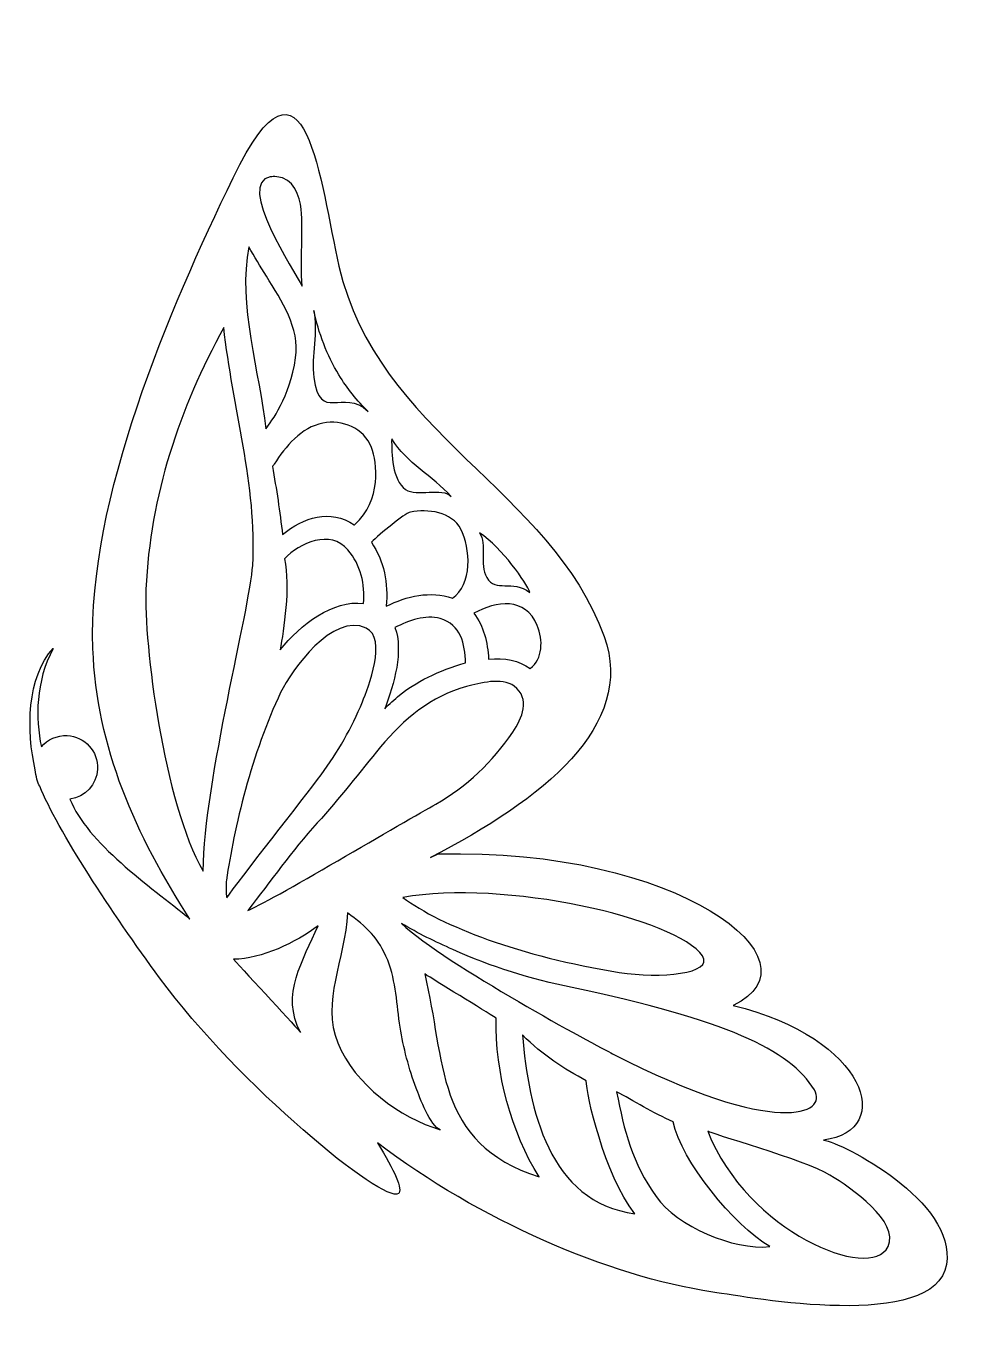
# Model space of a CAD drawing. Header units: centimetres. Extents: x -8.1 to 8.2, y -10.9 to 12.
import ezdxf

# ---------------------------------------------------------------- set-up
doc = ezdxf.new("R2010")
doc.units = ezdxf.units.CM
doc.header["$MEASUREMENT"] = 0
doc.layers.add('Layer 1', color=7, linetype='Continuous')

msp = doc.modelspace()

# ---------------------------------------------------------------- linework, layer by layer
at = {"layer": 'Layer 1'}
for points, knots in [([(-7.96576, -1.04865), (-7.95174, -1.15597), (-7.92644, -1.28217), (-7.88715, -1.33625), (-7.88715, -1.33625), (-7.57666, -2.10651), (-6.61599, -3.57063), (-5.78027, -4.70688), (-5.78027, -4.70688), (-4.39502, -6.59175), (-1.84073, -8.68706), (-1.58324, -8.4977), (-1.58324, -8.4977), (-1.49717, -8.43412), (-1.65018, -8.09315), (-1.9544, -7.60666), (-1.9544, -7.60666), (-0.15211, -8.96813), (2.07859, -9.9483), (3.94438, -10.22921), (3.94438, -10.22921), (4.59965, -10.32814), (7.85037, -10.92893), (8.04651, -9.74238), (8.04651, -9.74238), (8.23021, -8.63063), (6.20527, -7.59777), (5.88685, -7.55822), (5.88685, -7.55822), (7.16421, -7.39164), (6.65565, -5.76773), (4.2962, -5.1902), (4.2962, -5.1902), (5.92889, -4.42629), (3.32372, -2.40956), (-0.88463, -2.52923), (-0.88463, -2.52923), (-0.88463, -2.52923), (-1.02129, -2.59202), (-1.02129, -2.59202), (-1.02129, -2.59202), (0.94946, -1.57634), (2.5948, -0.27522), (2.03078, 1.29188), (2.03078, 1.29188), (1.10111, 3.87678), (-1.94966, 4.86047), (-2.62866, 7.80246), (-2.62866, 7.80246), (-2.96095, 9.24457), (-3.20468, 12.02235), (-4.49008, 9.3557), (-4.49008, 9.3557), (-5.61072, 7.03062), (-7.04905, 3.69896), (-6.95269, 1.08326), (-6.95269, 1.08326), (-6.88932, -0.65108), (-6.20096, -2.20739), (-5.24679, -3.67204), (-5.24679, -3.67204), (-5.97283, -3.07863), (-7.04887, -2.33809), (-7.357, -1.5645), (-7.357, -1.5645), (-7.09355, -1.52899), (-6.88522, -1.31092), (-6.87141, -1.03578), (-6.87141, -1.03578), (-6.85654, -0.72646), (-7.09472, -0.46317), (-7.40455, -0.4479), (-7.40455, -0.4479), (-7.58563, -0.43906), (-7.74851, -0.5178), (-7.85836, -0.6457), (-7.85836, -0.6457), (-7.96298, -0.13701), (-7.96438, 0.49291), (-7.65106, 1.08261), (-7.65106, 1.08261), (-8.11083, 0.59936), (-8.12644, -0.37957), (-7.96576, -1.04865), (-7.96576, -1.04865), (-7.96576, -1.04865), (-7.96576, -1.04865), (-7.96576, -1.04865)], [0, 0, 0, 0, 0.04347826, 0.04347826, 0.04347826, 0.04347826, 0.08695652, 0.08695652, 0.08695652, 0.08695652, 0.13043478, 0.13043478, 0.13043478, 0.13043478, 0.17391304, 0.17391304, 0.17391304, 0.17391304, 0.2173913, 0.2173913, 0.2173913, 0.2173913, 0.26086957, 0.26086957, 0.26086957, 0.26086957, 0.30434783, 0.30434783, 0.30434783, 0.30434783, 0.34782609, 0.34782609, 0.34782609, 0.34782609, 0.39130435, 0.39130435, 0.39130435, 0.39130435, 0.43478261, 0.43478261, 0.43478261, 0.43478261, 0.47826087, 0.47826087, 0.47826087, 0.47826087, 0.52173913, 0.52173913, 0.52173913, 0.52173913, 0.56521739, 0.56521739, 0.56521739, 0.56521739, 0.60869565, 0.60869565, 0.60869565, 0.60869565, 0.65217391, 0.65217391, 0.65217391, 0.65217391, 0.69565217, 0.69565217, 0.69565217, 0.69565217, 0.73913043, 0.73913043, 0.73913043, 0.73913043, 0.7826087, 0.7826087, 0.7826087, 0.7826087, 0.82608696, 0.82608696, 0.82608696, 0.82608696, 0.86956522, 0.86956522, 0.86956522, 0.86956522, 0.91304348, 0.91304348, 0.91304348, 0.91304348, 1, 1, 1, 1]), ([(-3.27623, 7.45405), (-3.4067, 7.70268), (-4.44085, 9.26952), (-3.83659, 9.37196), (-3.83659, 9.37196), (-3.80354, 9.37733), (-3.76507, 9.37873), (-3.72229, 9.3758), (-3.72229, 9.3758), (-3.4268, 9.35461), (-3.31467, 9.03988), (-3.29274, 8.80202), (-3.29274, 8.80202), (-3.25543, 8.3928), (-3.31039, 7.93824), (-3.27623, 7.45405), (-3.27623, 7.45405), (-3.27623, 7.45405), (-3.27623, 7.45405), (-3.27623, 7.45405)], [0, 0, 0, 0, 0.16666667, 0.16666667, 0.16666667, 0.16666667, 0.33333333, 0.33333333, 0.33333333, 0.33333333, 0.5, 0.5, 0.5, 0.5, 0.66666667, 0.66666667, 0.66666667, 0.66666667, 1, 1, 1, 1]), ([(-4.21206, 8.1416), (-4.11559, 7.97264), (-4.01219, 7.80309), (-3.90424, 7.62754), (-3.90424, 7.62754), (-3.63325, 7.18579), (-3.31448, 6.71893), (-3.39063, 6.1931), (-3.39063, 6.1931), (-3.49363, 5.48706), (-3.81772, 5.07232), (-3.91284, 4.94599), (-3.91284, 4.94599), (-4.01799, 5.90447), (-4.41695, 7.14999), (-4.21206, 8.1416), (-4.21206, 8.1416), (-4.21206, 8.1416), (-4.21206, 8.1416), (-4.21206, 8.1416)], [0, 0, 0, 0, 0.16666667, 0.16666667, 0.16666667, 0.16666667, 0.33333333, 0.33333333, 0.33333333, 0.33333333, 0.5, 0.5, 0.5, 0.5, 0.66666667, 0.66666667, 0.66666667, 0.66666667, 1, 1, 1, 1]), ([(-2.11452, 5.24775), (-2.56706, 5.67444), (-2.96198, 5.04151), (-3.06898, 5.84489), (-3.06898, 5.84489), (-3.11952, 6.22692), (-2.99275, 6.65285), (-3.0716, 7.02467), (-3.0716, 7.02467), (-2.98704, 6.62682), (-2.83885, 6.23859), (-2.63049, 5.89284), (-2.63049, 5.89284), (-2.48573, 5.6542), (-2.31338, 5.43576), (-2.11452, 5.24775), (-2.11452, 5.24775), (-2.11452, 5.24775), (-2.11452, 5.24775), (-2.11452, 5.24775)], [0, 0, 0, 0, 0.16666667, 0.16666667, 0.16666667, 0.16666667, 0.33333333, 0.33333333, 0.33333333, 0.33333333, 0.5, 0.5, 0.5, 0.5, 0.66666667, 0.66666667, 0.66666667, 0.66666667, 1, 1, 1, 1]), ([(-5.01489, -2.82892), (-5.70982, -1.63687), (-6.06174, 1.1779), (-6.02031, 2.12699), (-6.02031, 2.12699), (-5.94922, 3.76876), (-5.43185, 5.3027), (-4.65218, 6.72706), (-4.65218, 6.72706), (-4.5038, 5.32937), (-4.06219, 3.95391), (-4.14524, 2.54418), (-4.14524, 2.54418), (-4.18986, 1.78009), (-4.99449, -1.22777), (-5.01489, -2.82892)], [0, 0, 0, 0, 0.2, 0.2, 0.2, 0.2, 0.4, 0.4, 0.4, 0.4, 0.6, 0.6, 0.6, 0.6, 1, 1, 1, 1]), ([(-2.35204, 3.26083), (-2.35479, 3.25916), (-2.35889, 3.25763), (-2.36188, 3.25575), (-2.36188, 3.25575), (-2.77712, 3.54208), (-3.25625, 3.39148), (-3.62127, 3.08374), (-3.62127, 3.08374), (-3.66411, 3.48604), (-3.72898, 3.88567), (-3.79799, 4.28453), (-3.79799, 4.28453), (-3.78632, 4.29577), (-3.77539, 4.30898), (-3.76584, 4.32446), (-3.76584, 4.32446), (-3.57648, 4.62722), (-3.28636, 4.97216), (-2.91351, 5.04436), (-2.91351, 5.04436), (-2.57416, 5.11008), (-2.18845, 4.95736), (-2.05652, 4.61571), (-2.05652, 4.61571), (-1.95397, 4.35028), (-1.87896, 3.68813), (-2.35204, 3.26083), (-2.35204, 3.26083), (-2.35204, 3.26083), (-2.35204, 3.26083), (-2.35204, 3.26083)], [0, 0, 0, 0, 0.11111111, 0.11111111, 0.11111111, 0.11111111, 0.22222222, 0.22222222, 0.22222222, 0.22222222, 0.33333333, 0.33333333, 0.33333333, 0.33333333, 0.44444444, 0.44444444, 0.44444444, 0.44444444, 0.55555556, 0.55555556, 0.55555556, 0.55555556, 0.66666667, 0.66666667, 0.66666667, 0.66666667, 0.77777778, 0.77777778, 0.77777778, 0.77777778, 1, 1, 1, 1]), ([(-0.65715, 3.75692), (-0.80971, 3.92094), (-1.26344, 3.74573), (-1.4582, 3.87794), (-1.4582, 3.87794), (-1.69434, 4.03918), (-1.70437, 4.51066), (-1.70236, 4.76517), (-1.70236, 4.76517), (-1.43187, 4.34144), (-0.99028, 4.11567), (-0.65715, 3.75692), (-0.65715, 3.75692), (-0.65715, 3.75692), (-0.65715, 3.75692), (-0.65715, 3.75692)], [0, 0, 0, 0, 0.2, 0.2, 0.2, 0.2, 0.4, 0.4, 0.4, 0.4, 0.6, 0.6, 0.6, 0.6, 1, 1, 1, 1]), ([(-0.63434, 1.96636), (-1.02307, 2.10355), (-1.43566, 2.00261), (-1.79933, 1.82695), (-1.79933, 1.82695), (-1.76107, 2.22102), (-1.83428, 2.62806), (-2.05949, 2.94955), (-2.05949, 2.94955), (-1.90772, 3.09372), (-1.48683, 3.45432), (-1.37073, 3.47906), (-1.37073, 3.47906), (-1.07429, 3.5424), (-0.64429, 3.48665), (-0.48596, 3.17931), (-0.48596, 3.17931), (-0.3144, 2.8466), (-0.28062, 2.20231), (-0.63434, 1.96636), (-0.63434, 1.96636), (-0.63434, 1.96636), (-0.63434, 1.96636), (-0.63434, 1.96636)], [0, 0, 0, 0, 0.14285714, 0.14285714, 0.14285714, 0.14285714, 0.28571429, 0.28571429, 0.28571429, 0.28571429, 0.42857143, 0.42857143, 0.42857143, 0.42857143, 0.57142857, 0.57142857, 0.57142857, 0.57142857, 0.71428571, 0.71428571, 0.71428571, 0.71428571, 1, 1, 1, 1]), ([(-3.58823, 2.66176), (-3.31687, 2.93701), (-2.78236, 3.18116), (-2.47047, 2.81551), (-2.47047, 2.81551), (-2.24576, 2.55222), (-2.16435, 2.20946), (-2.1994, 1.87259), (-2.1994, 1.87259), (-2.73023, 1.94853), (-3.31245, 1.49487), (-3.66006, 1.05923), (-3.66006, 1.05923), (-3.604, 1.41639), (-3.47766, 2.15437), (-3.58823, 2.66176), (-3.58823, 2.66176), (-3.58823, 2.66176), (-3.58823, 2.66176), (-3.58823, 2.66176)], [0, 0, 0, 0, 0.16666667, 0.16666667, 0.16666667, 0.16666667, 0.33333333, 0.33333333, 0.33333333, 0.33333333, 0.5, 0.5, 0.5, 0.5, 0.66666667, 0.66666667, 0.66666667, 0.66666667, 1, 1, 1, 1]), ([(0.72702, 2.06452), (0.4109, 2.31154), (0.12792, 2.05552), (-0.0313, 2.33156), (-0.0313, 2.33156), (-0.16753, 2.56765), (-0.02334, 2.91176), (-0.15809, 3.11618), (-0.15809, 3.11618), (0.24379, 2.84078), (0.66551, 2.2465), (0.72702, 2.06452), (0.72702, 2.06452), (0.72702, 2.06452), (0.72702, 2.06452), (0.72702, 2.06452)], [0, 0, 0, 0, 0.2, 0.2, 0.2, 0.2, 0.4, 0.4, 0.4, 0.4, 0.6, 0.6, 0.6, 0.6, 1, 1, 1, 1]), ([(0.73171, 0.73062), (0.53986, 0.87641), (0.28075, 0.9203), (0.0003, 0.89823), (0.0003, 0.89823), (-0.01531, 1.18509), (-0.08471, 1.48452), (-0.2592, 1.70262), (-0.2592, 1.70262), (0.13371, 1.91799), (0.64874, 1.99221), (0.8547, 1.48788), (0.8547, 1.48788), (0.96083, 1.22616), (0.95742, 0.90607), (0.73171, 0.73062), (0.73171, 0.73062), (0.73171, 0.73062), (0.73171, 0.73062), (0.73171, 0.73062)], [0, 0, 0, 0, 0.16666667, 0.16666667, 0.16666667, 0.16666667, 0.33333333, 0.33333333, 0.33333333, 0.33333333, 0.5, 0.5, 0.5, 0.5, 0.66666667, 0.66666667, 0.66666667, 0.66666667, 1, 1, 1, 1]), ([(-4.60695, -2.98916), (-4.47606, -2.09386), (-4.15557, -0.72962), (-3.65326, 0.3081), (-3.65326, 0.3081), (-3.46006, 0.70696), (-2.73957, 1.7164), (-2.15209, 1.44192), (-2.15209, 1.44192), (-1.77352, 1.26536), (-2.11605, 0.3942), (-2.21689, 0.14477), (-2.21689, 0.14477), (-2.40215, -0.31267), (-2.64975, -0.73759), (-2.94177, -1.13587), (-2.94177, -1.13587), (-3.23358, -1.53319), (-4.41553, -3.02285), (-4.59806, -3.29918), (-4.59806, -3.29918), (-4.61973, -3.23527), (-4.61338, -3.03826), (-4.60695, -2.98916), (-4.60695, -2.98916), (-4.60695, -2.98916), (-4.60695, -2.98916), (-4.60695, -2.98916)], [0, 0, 0, 0, 0.125, 0.125, 0.125, 0.125, 0.25, 0.25, 0.25, 0.25, 0.375, 0.375, 0.375, 0.375, 0.5, 0.5, 0.5, 0.5, 0.625, 0.625, 0.625, 0.625, 0.75, 0.75, 0.75, 0.75, 1, 1, 1, 1]), ([(-0.40365, 0.82809), (-0.86061, 0.70958), (-1.31151, 0.47164), (-1.56361, 0.26352), (-1.56361, 0.26352), (-1.6542, 0.1878), (-1.74112, 0.10734), (-1.82539, 0.02439), (-1.82539, 0.02439), (-1.65526, 0.45675), (-1.49342, 1.04865), (-1.64516, 1.44933), (-1.64516, 1.44933), (-1.40222, 1.57461), (-1.10734, 1.6837), (-0.84982, 1.60861), (-0.84982, 1.60861), (-0.49083, 1.50334), (-0.41063, 1.1648), (-0.40365, 0.82809), (-0.40365, 0.82809), (-0.40365, 0.82809), (-0.40365, 0.82809), (-0.40365, 0.82809)], [0, 0, 0, 0, 0.14285714, 0.14285714, 0.14285714, 0.14285714, 0.28571429, 0.28571429, 0.28571429, 0.28571429, 0.42857143, 0.42857143, 0.42857143, 0.42857143, 0.57142857, 0.57142857, 0.57142857, 0.57142857, 0.71428571, 0.71428571, 0.71428571, 0.71428571, 1, 1, 1, 1]), ([(-4.23291, -3.52234), (-3.82505, -3.00643), (-3.45887, -2.47483), (-3.00964, -1.98426), (-3.00964, -1.98426), (-2.61533, -1.55365), (-2.271, -1.09335), (-1.8963, -0.647), (-1.8963, -0.647), (-1.49366, -0.16779), (-1.00717, 0.25428), (-0.38743, 0.41282), (-0.38743, 0.41282), (-0.15367, 0.47283), (0.23175, 0.58276), (0.44908, 0.42055), (0.44908, 0.42055), (0.74335, 0.1997), (0.59254, -0.14444), (0.42458, -0.38966), (0.42458, -0.38966), (0.07446, -0.90211), (-0.38491, -1.35161), (-0.92927, -1.6526), (-0.92927, -1.6526), (-1.39692, -1.91122), (-3.95139, -3.42815), (-4.23291, -3.52234), (-4.23291, -3.52234), (-4.23291, -3.52234), (-4.23291, -3.52234), (-4.23291, -3.52234)], [0, 0, 0, 0, 0.11111111, 0.11111111, 0.11111111, 0.11111111, 0.22222222, 0.22222222, 0.22222222, 0.22222222, 0.33333333, 0.33333333, 0.33333333, 0.33333333, 0.44444444, 0.44444444, 0.44444444, 0.44444444, 0.55555556, 0.55555556, 0.55555556, 0.55555556, 0.66666667, 0.66666667, 0.66666667, 0.66666667, 0.77777778, 0.77777778, 0.77777778, 0.77777778, 1, 1, 1, 1]), ([(2.29809, -4.60949), (0.55377, -4.33184), (-0.82955, -3.79531), (-1.5058, -3.29501), (-1.5058, -3.29501), (0.25402, -2.9683), (3.31874, -3.66326), (3.7593, -4.32183), (3.7593, -4.32183), (3.96859, -4.63455), (3.01413, -4.72358), (2.29809, -4.60949), (2.29809, -4.60949), (2.29809, -4.60949), (2.29809, -4.60949), (2.29809, -4.60949)], [0, 0, 0, 0, 0.2, 0.2, 0.2, 0.2, 0.4, 0.4, 0.4, 0.4, 0.6, 0.6, 0.6, 0.6, 1, 1, 1, 1]), ([(-2.4793, -3.56534), (-2.14852, -3.80042), (-1.9269, -4.01246), (-1.77281, -4.39613), (-1.77281, -4.39613), (-1.62221, -4.7711), (-1.61427, -5.17985), (-1.55294, -5.57432), (-1.55294, -5.57432), (-1.49957, -5.92635), (-1.39784, -6.31261), (-1.27169, -6.64414), (-1.27169, -6.64414), (-1.21271, -6.79784), (-1.02116, -7.32542), (-0.84767, -7.37569), (-0.84767, -7.37569), (-1.55543, -7.1709), (-2.349, -6.58236), (-2.65049, -5.85042), (-2.65049, -5.85042), (-2.94783, -5.12651), (-2.52082, -4.38647), (-2.4793, -3.56534), (-2.4793, -3.56534), (-2.4793, -3.56534), (-2.4793, -3.56534), (-2.4793, -3.56534)], [0, 0, 0, 0, 0.125, 0.125, 0.125, 0.125, 0.25, 0.25, 0.25, 0.25, 0.375, 0.375, 0.375, 0.375, 0.5, 0.5, 0.5, 0.5, 0.625, 0.625, 0.625, 0.625, 0.75, 0.75, 0.75, 0.75, 1, 1, 1, 1]), ([(-4.48379, -4.37981), (-3.97873, -4.37367), (-3.39193, -4.08673), (-2.99371, -3.79217), (-2.99371, -3.79217), (-3.25615, -4.39301), (-3.65948, -5.00595), (-3.30425, -5.66645), (-3.30425, -5.66645), (-3.32354, -5.62536), (-4.27077, -4.61955), (-4.48379, -4.37981), (-4.48379, -4.37981), (-4.48379, -4.37981), (-4.48379, -4.37981), (-4.48379, -4.37981)], [0, 0, 0, 0, 0.2, 0.2, 0.2, 0.2, 0.4, 0.4, 0.4, 0.4, 0.6, 0.6, 0.6, 0.6, 1, 1, 1, 1]), ([(2.17977, -6.04197), (1.9282, -5.91251), (-0.74353, -4.4849), (-1.53061, -3.74941), (-1.53061, -3.74941), (-1.24047, -3.92597), (-0.92903, -4.07294), (-0.62756, -4.20963), (-0.62756, -4.20963), (0.04319, -4.51345), (0.74822, -4.72641), (1.46961, -4.87757), (1.46961, -4.87757), (4.15169, -5.44082), (5.29927, -5.96818), (5.72572, -6.67597), (5.72572, -6.67597), (5.97744, -7.09321), (5.07114, -7.52914), (2.17977, -6.04197), (2.17977, -6.04197), (2.17977, -6.04197), (2.17977, -6.04197), (2.17977, -6.04197)], [0, 0, 0, 0, 0.14285714, 0.14285714, 0.14285714, 0.14285714, 0.28571429, 0.28571429, 0.28571429, 0.28571429, 0.42857143, 0.42857143, 0.42857143, 0.42857143, 0.57142857, 0.57142857, 0.57142857, 0.57142857, 0.71428571, 0.71428571, 0.71428571, 0.71428571, 1, 1, 1, 1]), ([(-1.12199, -4.63812), (-0.95668, -4.74279), (-0.06731, -5.28955), (0.13401, -5.41483), (0.13401, -5.41483), (0.11173, -6.3704), (0.40492, -7.43072), (0.88786, -8.20542), (0.88786, -8.20542), (-0.96091, -7.60846), (-0.75327, -6.15434), (-1.12199, -4.63812), (-1.12199, -4.63812), (-1.12199, -4.63812), (-1.12199, -4.63812), (-1.12199, -4.63812)], [0, 0, 0, 0, 0.2, 0.2, 0.2, 0.2, 0.4, 0.4, 0.4, 0.4, 0.6, 0.6, 0.6, 0.6, 1, 1, 1, 1]), ([(0.59666, -5.70968), (0.9535, -6.06761), (1.33379, -6.30901), (1.71503, -6.51364), (1.71503, -6.51364), (1.71995, -6.74555), (2.02703, -8.1558), (2.57342, -8.85118), (2.57342, -8.85118), (1.05881, -8.65365), (0.70308, -7.009), (0.59666, -5.70968), (0.59666, -5.70968), (0.59666, -5.70968), (0.59666, -5.70968), (0.59666, -5.70968)], [0, 0, 0, 0, 0.2, 0.2, 0.2, 0.2, 0.4, 0.4, 0.4, 0.4, 0.6, 0.6, 0.6, 0.6, 1, 1, 1, 1]), ([(2.94362, -8.54908), (2.52486, -7.95919), (2.3826, -7.39767), (2.25073, -6.70986), (2.25073, -6.70986), (2.53497, -6.85263), (2.89907, -7.08985), (3.24622, -7.23556), (3.24622, -7.23556), (3.3828, -7.92342), (4.31463, -9.05894), (4.94384, -9.42999), (4.94384, -9.42999), (4.30189, -9.49772), (3.31486, -9.07259), (2.94362, -8.54908), (2.94362, -8.54908), (2.94362, -8.54908), (2.94362, -8.54908), (2.94362, -8.54908)], [0, 0, 0, 0, 0.16666667, 0.16666667, 0.16666667, 0.16666667, 0.33333333, 0.33333333, 0.33333333, 0.33333333, 0.5, 0.5, 0.5, 0.5, 0.66666667, 0.66666667, 0.66666667, 0.66666667, 1, 1, 1, 1]), ([(3.85109, -7.40153), (3.86284, -7.43392), (5.56212, -7.90723), (5.99974, -8.17194), (5.99974, -8.17194), (6.37153, -8.39647), (7.22873, -8.9976), (7.02108, -9.4294), (7.02108, -9.4294), (6.7178, -10.0615), (4.54768, -9.17257), (3.85109, -7.40153), (3.85109, -7.40153), (3.85109, -7.40153), (3.85109, -7.40153), (3.85109, -7.40153)], [0, 0, 0, 0, 0.2, 0.2, 0.2, 0.2, 0.4, 0.4, 0.4, 0.4, 0.6, 0.6, 0.6, 0.6, 1, 1, 1, 1])]:
    msp.add_open_spline(points, degree=3, knots=knots, dxfattribs=at)

doc.saveas('drawing.dxf')
